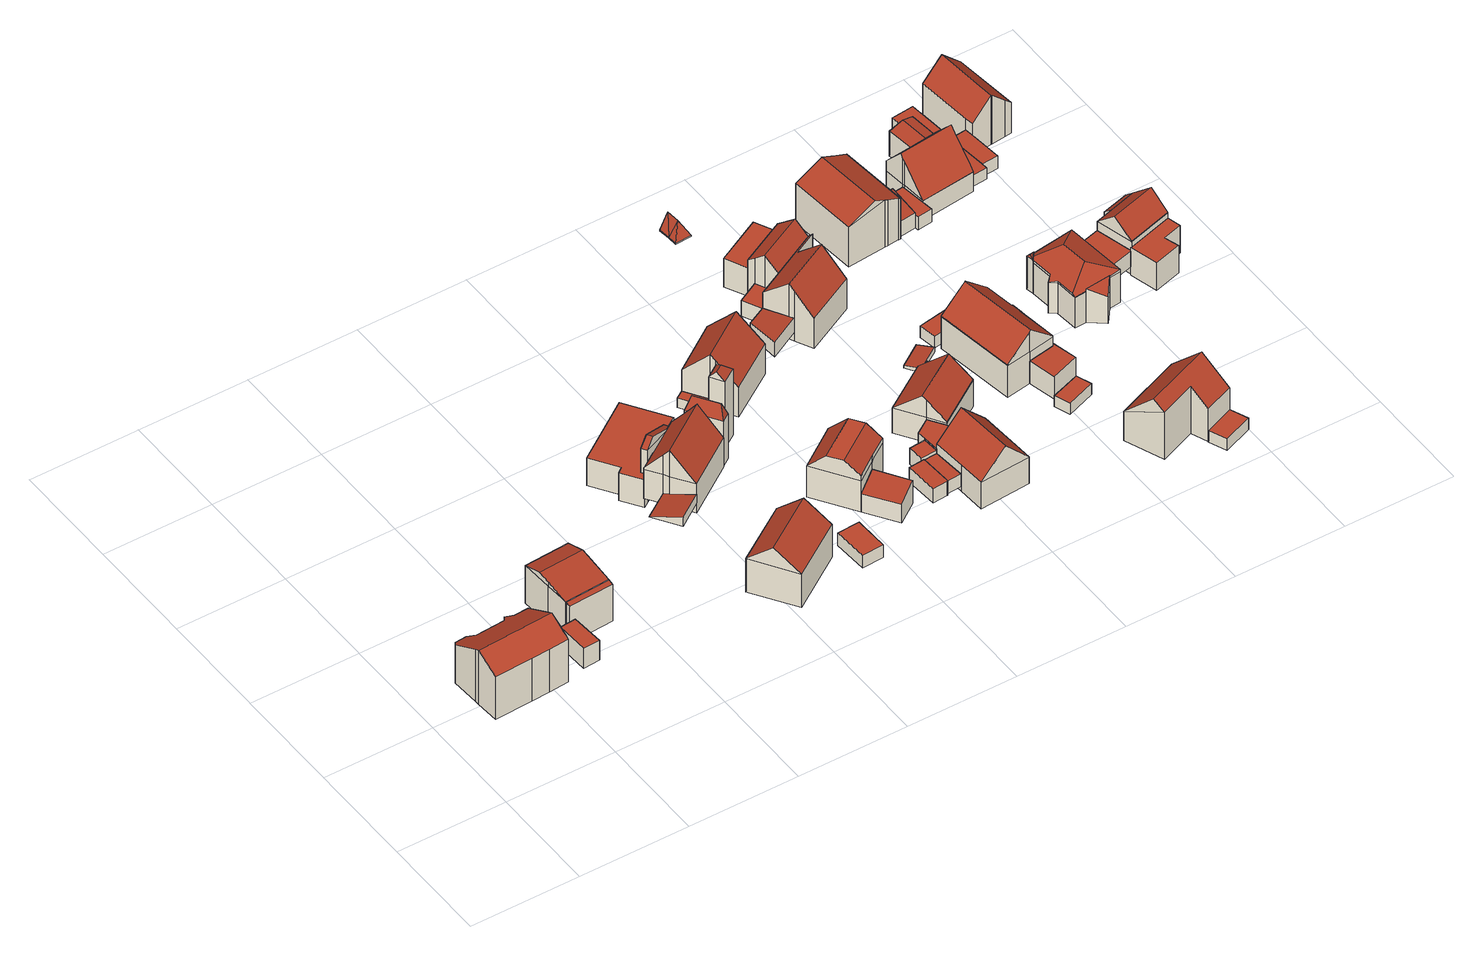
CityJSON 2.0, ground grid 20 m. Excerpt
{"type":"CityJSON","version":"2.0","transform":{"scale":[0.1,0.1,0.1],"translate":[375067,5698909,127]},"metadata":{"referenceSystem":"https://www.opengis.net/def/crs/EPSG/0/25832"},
"CityObjects":{
"building1":{"type":"Building","attributes":{"Gemeindeschluessel":"05911000","Geometrietyp2DReferenz":"3000","function":"31001_1010","roofType":"3100","measuredHeight":11.22,"storeysAboveGround":2},"address":[{"country":"Germany","locality":"Bochum","thoroughfareNumber":"267","thoroughfareName":"Blankensteiner Str."}],"geometry":[{"type":"Solid","lod":"2","boundaries":[[[[0,1,2,3]],[[4,5,1,0]],[[6,7,5,4]],[[8,9,7,6]],[[10,11,9,8]],[[12,13,11,10]],[[14,15,13,12]],[[16,17,15,14]],[[18,19,17,16]],[[20,21,19,18]],[[22,23,21,20]],[[24,25,23,22]],[[26,27,25,24]],[[28,29,27,26]],[[30,31,29,28]],[[32,33,31,30]],[[34,35,33,32]],[[36,37,35,34]],[[3,2,37,36]],[[30,28,26,24,22,20,18,16,14,12,10,32]],[[8,6,4,0,3,36,34,32,10]],[[1,5,7,9,11,13,15,17,19,21,23,25,27,29,31,33,35,37,2]]]],"semantics":{"surfaces":[{"type":"WallSurface"},{"type":"RoofSurface"},{"type":"GroundSurface"}],"values":[[0,0,0,0,0,0,0,0,0,0,0,0,0,0,0,0,0,0,0,1,1,2]]}}]},
"building2":{"type":"Building","attributes":{"Gemeindeschluessel":"05911000","Geometrietyp2DReferenz":"3000","function":"31001_2463","roofType":"1000","measuredHeight":4.11,"storeysAboveGround":1},"geometry":[{"type":"Solid","lod":"2","boundaries":[[[[38,39,40,41]],[[42,43,39,38]],[[44,45,43,42]],[[41,40,45,44]],[[42,38,41,44]],[[39,43,45,40]]]],"semantics":{"surfaces":[{"type":"WallSurface"},{"type":"RoofSurface"},{"type":"GroundSurface"}],"values":[[0,0,0,0,1,2]]}}]},
"building3":{"type":"Building","attributes":{"Gemeindeschluessel":"05911000","Geometrietyp2DReferenz":"3000","function":"31001_1010"},"address":[{"country":"Germany","locality":"Bochum","thoroughfareNumber":"269","thoroughfareName":"Blankensteiner Str."}],"children":["building3-1","building3-2"]},
"building3-1":{"type":"BuildingPart","attributes":{"roofType":"3100","measuredHeight":9.11,"storeysAboveGround":2},"parents":["building3"],"geometry":[{"type":"Solid","lod":"2","boundaries":[[[[46,47,48,49]],[[50,51,47,46]],[[52,53,54,55]],[[56,57,53,52]],[[49,48,57,56]],[[58,59,49,56]],[[60,59,58,61,55,50]],[[61,58,56,52]],[[61,52,55]],[[60,50,46]],[[59,60,46,49]],[[47,51,54,53,57,48]],[[51,50,55,54]]]],"semantics":{"surfaces":[{"type":"WallSurface"},{"type":"RoofSurface"},{"type":"GroundSurface"},{"type":"ClosureSurface"}],"values":[[0,0,0,0,0,1,1,0,0,0,0,2,3]]}}]},
"building3-2":{"type":"BuildingPart","attributes":{"roofType":"2100","measuredHeight":7.86,"storeysAboveGround":2},"parents":["building3"],"geometry":[{"type":"Solid","lod":"2","boundaries":[[[[55,54,62,63]],[[64,65,51,50]],[[63,62,65,64]],[[50,55,63,64]],[[54,51,65,62]],[[51,54,55,50]]]],"semantics":{"surfaces":[{"type":"WallSurface"},{"type":"RoofSurface"},{"type":"GroundSurface"},{"type":"ClosureSurface"}],"values":[[0,0,0,1,2,3]]}}]},
"building4":{"type":"Building","attributes":{"Gemeindeschluessel":"05911000","Geometrietyp2DReferenz":"3000","function":"31001_1010","roofType":"3100","measuredHeight":10.64,"storeysAboveGround":1},"address":[{"country":"Germany","locality":"Bochum","thoroughfareNumber":"270","thoroughfareName":"Blankensteiner Str."}],"geometry":[{"type":"Solid","lod":"2","boundaries":[[[[66,67,68,69]],[[70,71,67,66]],[[72,73,71,70]],[[69,68,73,72]],[[66,74,70]],[[72,75,69]],[[69,75,74,66]],[[70,74,75,72]],[[67,71,73,68]]]],"semantics":{"surfaces":[{"type":"WallSurface"},{"type":"RoofSurface"},{"type":"GroundSurface"}],"values":[[0,0,0,0,0,0,1,1,2]]}}]},
"building5":{"type":"Building","attributes":{"Gemeindeschluessel":"05911000","Geometrietyp2DReferenz":"3000","function":"51009_1610","roofType":"2100","measuredHeight":1.81},"geometry":[{"type":"Solid","lod":"2","boundaries":[[[[76,77,78,79]],[[80,81,77,76]],[[82,83,81,80]],[[79,78,83,82]],[[80,76,79,82]],[[77,81,83,78]]]],"semantics":{"surfaces":[{"type":"WallSurface"},{"type":"RoofSurface"},{"type":"GroundSurface"}],"values":[[0,0,0,0,1,2]]}}]},
"building6":{"type":"Building","attributes":{"Gemeindeschluessel":"05911000","Geometrietyp2DReferenz":"3000","function":"31001_1010"},"address":[{"country":"Germany","locality":"Bochum","thoroughfareNumber":"273a","thoroughfareName":"Blankensteiner Str."}],"children":["building6-1","building6-2"]},
"building6-1":{"type":"BuildingPart","attributes":{"roofType":"1000","measuredHeight":5.66,"storeysAboveGround":2},"parents":["building6"],"geometry":[{"type":"Solid","lod":"2","boundaries":[[[[84,85,86,87]],[[88,89,90,91]],[[92,93,89,88]],[[94,95,93,92]],[[96,97,95,94]],[[98,99,97,96]],[[87,86,99,98]],[[96,94,92,88,91,100,84,87,98]],[[85,101,90,89,93,95,97,99,86]],[[85,84,100,101]],[[101,100,91,90]]]],"semantics":{"surfaces":[{"type":"WallSurface"},{"type":"RoofSurface"},{"type":"GroundSurface"},{"type":"ClosureSurface"}],"values":[[0,0,0,0,0,0,0,1,2,3,3]]}}]},
"building6-2":{"type":"BuildingPart","attributes":{"roofType":"3100","measuredHeight":11.63,"storeysAboveGround":2},"parents":["building6"],"geometry":[{"type":"Solid","lod":"2","boundaries":[[[[102,103,85,84,104]],[[105,91,90,103,102]],[[102,106,105]],[[107,108,104]],[[104,108,106,102]],[[105,106,108,107]],[[103,90,101,85]],[[91,105,107,100]],[[101,90,91,100]],[[84,100,107,104]],[[85,101,100,84]]]],"semantics":{"surfaces":[{"type":"WallSurface"},{"type":"RoofSurface"},{"type":"GroundSurface"},{"type":"ClosureSurface"}],"values":[[0,0,0,0,1,1,2,0,3,0,3]]}}]},
"building7":{"type":"Building","attributes":{"Gemeindeschluessel":"05911000","Geometrietyp2DReferenz":"3000","function":"31001_1010","roofType":"3100","measuredHeight":11.42,"storeysAboveGround":1},"address":[{"country":"Germany","locality":"Bochum","thoroughfareNumber":"273","thoroughfareName":"Blankensteiner Str."}],"geometry":[{"type":"Solid","lod":"2","boundaries":[[[[109,110,111,112]],[[113,114,110,109]],[[115,116,114,113]],[[117,118,116,115]],[[119,120,118,117]],[[121,122,120,119]],[[123,124,122,121]],[[125,126,124,123]],[[127,128,126,125]],[[112,111,128,127]],[[129,130,131,132,133,134,135,136]],[[137,133,132,138,121,119]],[[138,123,121]],[[138,132,131,125,123]],[[134,133,137,117,115]],[[137,119,117]],[[135,134,115,113]],[[136,135,113,109]],[[131,130,127,125]],[[130,129,112,127]],[[129,136,109,112]],[[110,114,116,118,120,122,124,126,128,111]]]],"semantics":{"surfaces":[{"type":"WallSurface"},{"type":"RoofSurface"},{"type":"GroundSurface"}],"values":[[0,0,0,0,0,0,0,0,0,0,1,1,0,0,0,0,0,0,0,0,0,2]]}}]},
"building8":{"type":"Building","attributes":{"Gemeindeschluessel":"05911000","Geometrietyp2DReferenz":"3000","function":"31001_2463","roofType":"1000","measuredHeight":2.56,"storeysAboveGround":1},"geometry":[{"type":"Solid","lod":"2","boundaries":[[[[139,140,141,142]],[[143,144,140,139]],[[145,146,144,143]],[[147,148,146,145]],[[142,141,148,147]],[[145,143,139,142,147]],[[140,144,146,148,141]]]],"semantics":{"surfaces":[{"type":"WallSurface"},{"type":"RoofSurface"},{"type":"GroundSurface"}],"values":[[0,0,0,0,0,1,2]]}}]},
"building9":{"type":"Building","attributes":{"Gemeindeschluessel":"05911000","Geometrietyp2DReferenz":"3000","function":"51009_1610","roofType":"5000","measuredHeight":11.91},"geometry":[{"type":"Solid","lod":"2","boundaries":[[[[149,150,151,152]],[[153,154,150,149]],[[155,156,154,153]],[[152,151,156,155]],[[155,153,157]],[[157,153,149,158]],[[149,152,158]],[[158,152,155,157]],[[150,154,156,151]]]],"semantics":{"surfaces":[{"type":"WallSurface"},{"type":"RoofSurface"},{"type":"GroundSurface"}],"values":[[0,0,0,0,1,1,1,1,2]]}}]},
"building10":{"type":"Building","attributes":{"Gemeindeschluessel":"05911000","Geometrietyp2DReferenz":"3000","function":"31001_2723","roofType":"5000","measuredHeight":15.21,"storeysAboveGround":1},"geometry":[{"type":"Solid","lod":"2","boundaries":[[[[159,160,161,162]],[[163,164,160,159]],[[165,166,164,163]],[[162,161,166,165]],[[167,165,163,168]],[[163,159,168]],[[168,159,162,167]],[[162,165,167]],[[160,164,166,161]]]],"semantics":{"surfaces":[{"type":"WallSurface"},{"type":"RoofSurface"},{"type":"GroundSurface"}],"values":[[0,0,0,0,1,1,1,0,2]]}}]},
"building11":{"type":"Building","attributes":{"Gemeindeschluessel":"05911000","Geometrietyp2DReferenz":"3000","function":"31001_1010"},"address":[{"country":"Germany","locality":"Bochum","thoroughfareNumber":"272","thoroughfareName":"Blankensteiner Str."}],"children":["building11-1","building11-2"]},
"building11-1":{"type":"BuildingPart","attributes":{"roofType":"2100","measuredHeight":4.76,"storeysAboveGround":2},"parents":["building11"],"geometry":[{"type":"Solid","lod":"2","boundaries":[[[[169,170,171,172]],[[173,174,170,169]],[[175,176,174,173]],[[169,172,175,173]],[[171,170,174,176]],[[176,175,172,171]]]],"semantics":{"surfaces":[{"type":"WallSurface"},{"type":"RoofSurface"},{"type":"GroundSurface"},{"type":"ClosureSurface"}],"values":[[0,0,0,1,2,3]]}}]},
"building11-2":{"type":"BuildingPart","attributes":{"roofType":"9999","measuredHeight":9.72,"storeysAboveGround":2},"parents":["building11"],"geometry":[{"type":"Solid","lod":"2","boundaries":[[[[177,178,179,180]],[[181,172,171,178,177]],[[182,183,176,175,184]],[[180,179,183,182]],[[182,185,186,180]],[[187,188,189,190,191]],[[186,185,190,189]],[[188,187,181,177]],[[186,189,188,177,180]],[[187,191,184,181]],[[191,190,185,182,184]],[[178,171,176,183,179]],[[172,181,184,175]],[[176,171,172,175]]]],"semantics":{"surfaces":[{"type":"WallSurface"},{"type":"RoofSurface"},{"type":"GroundSurface"},{"type":"ClosureSurface"}],"values":[[0,0,0,0,1,1,1,0,0,0,0,2,0,3]]}}]},
"building12":{"type":"Building","attributes":{"Gemeindeschluessel":"05911000","Geometrietyp2DReferenz":"3000","function":"31001_1010","roofType":"1000","measuredHeight":1.93,"storeysAboveGround":1},"geometry":[{"type":"Solid","lod":"2","boundaries":[[[[192,193,194,195]],[[196,197,193,192]],[[198,199,197,196]],[[200,201,199,198]],[[195,194,201,200]],[[198,196,192,195,200]],[[193,197,199,201,194]]]],"semantics":{"surfaces":[{"type":"WallSurface"},{"type":"RoofSurface"},{"type":"GroundSurface"}],"values":[[0,0,0,0,0,1,2]]}}]},
"building13":{"type":"Building","attributes":{"Gemeindeschluessel":"05911000","Geometrietyp2DReferenz":"3000","function":"31001_1010","roofType":"3100","measuredHeight":11.25,"storeysAboveGround":1},"address":[{"country":"Germany","locality":"Bochum","thoroughfareNumber":"275","thoroughfareName":"Blankensteiner Str."}],"geometry":[{"type":"Solid","lod":"2","boundaries":[[[[202,203,204,205]],[[206,207,203,202]],[[208,209,207,206]],[[210,211,209,208]],[[212,213,211,210]],[[214,215,213,212]],[[216,217,215,214]],[[205,204,217,216]],[[210,208,206,212]],[[202,205,216,214,212,206]],[[203,207,209,211,213,215,217,204]]]],"semantics":{"surfaces":[{"type":"WallSurface"},{"type":"RoofSurface"},{"type":"GroundSurface"}],"values":[[0,0,0,0,0,0,0,0,1,1,2]]}}]},
"building14":{"type":"Building","attributes":{"Gemeindeschluessel":"05911000","Geometrietyp2DReferenz":"3000","function":"31001_2463","roofType":"1000","measuredHeight":3.04,"storeysAboveGround":1},"geometry":[{"type":"Solid","lod":"2","boundaries":[[[[218,219,220,221]],[[222,223,219,218]],[[224,225,223,222]],[[226,227,225,224]],[[228,229,227,226]],[[230,231,229,228]],[[221,220,231,230]],[[228,226,224,222,218,221,230]],[[219,223,225,227,229,231,220]]]],"semantics":{"surfaces":[{"type":"WallSurface"},{"type":"RoofSurface"},{"type":"GroundSurface"}],"values":[[0,0,0,0,0,0,0,1,2]]}}]},
"building15":{"type":"Building","attributes":{"Gemeindeschluessel":"05911000","Geometrietyp2DReferenz":"3000","function":"31001_2463","roofType":"1000","measuredHeight":2.62,"storeysAboveGround":1},"geometry":[{"type":"Solid","lod":"2","boundaries":[[[[232,233,234,235]],[[236,237,233,232]],[[238,239,237,236]],[[240,241,239,238]],[[235,234,241,240]],[[238,236,232,235,240]],[[233,237,239,241,234]]]],"semantics":{"surfaces":[{"type":"WallSurface"},{"type":"RoofSurface"},{"type":"GroundSurface"}],"values":[[0,0,0,0,0,1,2]]}}]},
"building16":{"type":"Building","attributes":{"Gemeindeschluessel":"05911000","Geometrietyp2DReferenz":"3000","function":"51009_1610","roofType":"1000","measuredHeight":3.31},"geometry":[{"type":"Solid","lod":"2","boundaries":[[[[242,243,244,245]],[[246,247,243,242]],[[248,249,247,246]],[[245,244,249,248]],[[248,246,242,245]],[[243,247,249,244]]]],"semantics":{"surfaces":[{"type":"WallSurface"},{"type":"RoofSurface"},{"type":"GroundSurface"}],"values":[[0,0,0,0,1,2]]}}]},
"building17":{"type":"Building","attributes":{"Gemeindeschluessel":"05911000","Geometrietyp2DReferenz":"3000","function":"31001_1010"},"address":[{"country":"Germany","locality":"Bochum","thoroughfareNumber":"274a","thoroughfareName":"Blankensteiner Str."}],"children":["building17-1","building17-2"]},
"building17-1":{"type":"BuildingPart","attributes":{"roofType":"1000","measuredHeight":4.45,"storeysAboveGround":1},"parents":["building17"],"geometry":[{"type":"Solid","lod":"2","boundaries":[[[[250,251,252,253]],[[254,255,251,250]],[[256,257,255,254]],[[258,259,257,256]],[[260,261,259,258]],[[258,256,254,250,253,260]],[[251,255,257,259,261,252]],[[261,260,253,252]]]],"semantics":{"surfaces":[{"type":"WallSurface"},{"type":"RoofSurface"},{"type":"GroundSurface"},{"type":"ClosureSurface"}],"values":[[0,0,0,0,0,1,2,3]]}}]},
"building17-2":{"type":"BuildingPart","attributes":{"roofType":"3100","measuredHeight":10.34,"storeysAboveGround":1},"parents":["building17"],"geometry":[{"type":"Solid","lod":"2","boundaries":[[[[262,253,252,263,264]],[[265,266,261,260,267]],[[268,269,266,265]],[[270,271,269,268]],[[264,263,271,270]],[[270,272,273,274,262,264]],[[273,272,275,276]],[[276,275,268,265]],[[275,272,270,268]],[[274,273,276,265,267]],[[274,267,262]],[[252,261,266,269,271,263]],[[253,262,267,260]],[[261,252,253,260]]]],"semantics":{"surfaces":[{"type":"WallSurface"},{"type":"RoofSurface"},{"type":"GroundSurface"},{"type":"ClosureSurface"}],"values":[[0,0,0,0,0,1,1,0,0,0,0,2,0,3]]}}]},
"building18":{"type":"Building","attributes":{"Gemeindeschluessel":"05911000","Geometrietyp2DReferenz":"3000","function":"31001_1010","roofType":"3100","measuredHeight":9.32,"storeysAboveGround":1},"address":[{"country":"Germany","locality":"Bochum","thoroughfareNumber":"274","thoroughfareName":"Blankensteiner Str."}],"geometry":[{"type":"Solid","lod":"2","boundaries":[[[[277,278,279,280]],[[281,282,278,277]],[[283,284,282,281]],[[285,286,284,283]],[[280,279,286,285]],[[287,288,280,285]],[[288,287,289,290,291]],[[290,289,283,281]],[[291,290,281,277]],[[289,287,285,283]],[[288,291,277,280]],[[278,282,284,286,279]]]],"semantics":{"surfaces":[{"type":"WallSurface"},{"type":"RoofSurface"},{"type":"GroundSurface"}],"values":[[0,0,0,0,0,1,1,0,0,0,0,2]]}}]},
"building19":{"type":"Building","attributes":{"Gemeindeschluessel":"05911000","Geometrietyp2DReferenz":"3000","function":"31001_2463","roofType":"2100","measuredHeight":3.07,"storeysAboveGround":1},"geometry":[{"type":"Solid","lod":"2","boundaries":[[[[292,293,294,295]],[[296,297,293,292]],[[298,299,297,296]],[[300,301,299,298]],[[295,294,301,300]],[[298,296,292,295,300]],[[293,297,299,301,294]]]],"semantics":{"surfaces":[{"type":"WallSurface"},{"type":"RoofSurface"},{"type":"GroundSurface"}],"values":[[0,0,0,0,0,1,2]]}}]},
"building20":{"type":"Building","attributes":{"Gemeindeschluessel":"05911000","Geometrietyp2DReferenz":"3000","function":"31001_2463","roofType":"1000","measuredHeight":2.24,"storeysAboveGround":1},"geometry":[{"type":"Solid","lod":"2","boundaries":[[[[302,303,304,305]],[[306,307,303,302]],[[308,309,307,306]],[[305,304,309,308]],[[306,302,305,308]],[[303,307,309,304]]]],"semantics":{"surfaces":[{"type":"WallSurface"},{"type":"RoofSurface"},{"type":"GroundSurface"}],"values":[[0,0,0,0,1,2]]}}]},
"building21":{"type":"Building","attributes":{"Gemeindeschluessel":"05911000","Geometrietyp2DReferenz":"3000","function":"31001_1010"},"address":[{"country":"Germany","locality":"Bochum","thoroughfareNumber":"277","thoroughfareName":"Blankensteiner Str."}],"children":["building21-1","building21-2","building21-3","building21-4"]},
"building21-1":{"type":"BuildingPart","attributes":{"roofType":"3100","measuredHeight":11.36,"storeysAboveGround":1},"parents":["building21"],"geometry":[{"type":"Solid","lod":"2","boundaries":[[[[310,311,312,313]],[[314,315,311,310]],[[316,317,315,314]],[[318,319,320,317,316]],[[321,322,323,324,325]],[[326,327,322,321]],[[328,329,327,326]],[[330,331,329,328]],[[332,333,331,330]],[[334,335,333,332]],[[313,312,335,334]],[[328,326,321,325,318,316,314,310,330]],[[313,334,332,330,310]],[[311,315,317,320,336,323,322,327,329,331,333,335,312]],[[337,338,319,318,325,324]],[[320,319,338,336]],[[323,336,338,337,324]]]],"semantics":{"surfaces":[{"type":"WallSurface"},{"type":"RoofSurface"},{"type":"GroundSurface"},{"type":"ClosureSurface"}],"values":[[0,0,0,0,0,0,0,0,0,0,0,1,1,2,0,3,3]]}}]},
"building21-2":{"type":"BuildingPart","attributes":{"roofType":"1000","measuredHeight":5.87,"storeysAboveGround":1},"parents":["building21"],"geometry":[{"type":"Solid","lod":"2","boundaries":[[[[339,340,341,342]],[[343,344,340,339]],[[342,341,345,346]],[[343,339,342,346]],[[340,344,345,341]],[[344,343,346,345]]]],"semantics":{"surfaces":[{"type":"WallSurface"},{"type":"RoofSurface"},{"type":"GroundSurface"},{"type":"ClosureSurface"}],"values":[[0,0,0,1,2,3]]}}]},
"building21-3":{"type":"BuildingPart","attributes":{"roofType":"1000","measuredHeight":3.15,"storeysAboveGround":1},"parents":["building21"],"geometry":[{"type":"Solid","lod":"2","boundaries":[[[[347,348,320,319]],[[349,350,348,347]],[[351,349,347,319,338]],[[348,350,352,336,320]],[[350,349,351,352]],[[352,351,338,336]],[[336,338,319,320]]]],"semantics":{"surfaces":[{"type":"WallSurface"},{"type":"RoofSurface"},{"type":"GroundSurface"},{"type":"ClosureSurface"}],"values":[[0,0,1,2,3,3,3]]}}]},
"building21-4":{"type":"BuildingPart","attributes":{"roofType":"3100","measuredHeight":9.74,"storeysAboveGround":1},"parents":["building21"],"geometry":[{"type":"Solid","lod":"2","boundaries":[[[[350,349,353]],[[354,346,345,350,353]],[[344,343,355]],[[356,357,344,355]],[[358,359,357,356]],[[324,323,359,358]],[[356,355,354,353,360,358]],[[337,324,358,360]],[[350,345,344,357,359,323,336,352]],[[349,351,360,353]],[[350,352,351,349]],[[346,354,355,343]],[[344,345,346,343]],[[324,337,338,336,323]],[[338,337,360,351]],[[338,351,352,336]]]],"semantics":{"surfaces":[{"type":"WallSurface"},{"type":"RoofSurface"},{"type":"GroundSurface"},{"type":"ClosureSurface"}],"values":[[0,0,0,0,0,0,1,1,2,0,3,0,3,3,0,3]]}}]},
"building22":{"type":"Building","attributes":{"Gemeindeschluessel":"05911000","Geometrietyp2DReferenz":"3000","function":"51009_1611","roofType":"2100","measuredHeight":1.08},"geometry":[{"type":"Solid","lod":"2","boundaries":[[[[361,362,363,364]],[[365,366,362,361]],[[367,368,366,365]],[[364,363,368,367]],[[365,361,364,367]],[[362,366,368,363]]]],"semantics":{"surfaces":[{"type":"WallSurface"},{"type":"RoofSurface"},{"type":"GroundSurface"}],"values":[[0,0,0,0,1,2]]}}]},
"building23":{"type":"Building","attributes":{"Gemeindeschluessel":"05911000","Geometrietyp2DReferenz":"3000","function":"31001_1313","roofType":"5000","measuredHeight":3.11,"storeysAboveGround":1},"geometry":[{"type":"Solid","lod":"2","boundaries":[[[[369,370,371,372]],[[373,374,370,369]],[[375,376,374,373]],[[377,378,376,375]],[[379,380,378,377]],[[372,371,380,379]],[[379,377,381]],[[377,382,381]],[[377,375,382]],[[375,373,382]],[[372,381,369]],[[381,382,369]],[[382,373,369]],[[381,372,379]],[[370,374,376,378,380,371]]]],"semantics":{"surfaces":[{"type":"WallSurface"},{"type":"RoofSurface"},{"type":"GroundSurface"}],"values":[[0,0,0,0,0,0,1,1,1,1,1,1,1,0,2]]}}]},
"building24":{"type":"Building","attributes":{"Gemeindeschluessel":"05911000","Geometrietyp2DReferenz":"3000","function":"31001_2463","roofType":"1000","measuredHeight":2.46,"storeysAboveGround":1},"geometry":[{"type":"Solid","lod":"2","boundaries":[[[[383,384,385,386]],[[387,388,384,383]],[[389,390,388,387]],[[391,392,390,389]],[[386,385,392,391]],[[389,387,383,386,391]],[[384,388,390,392,385]]]],"semantics":{"surfaces":[{"type":"WallSurface"},{"type":"RoofSurface"},{"type":"GroundSurface"}],"values":[[0,0,0,0,0,1,2]]}}]},
"building25":{"type":"Building","attributes":{"Gemeindeschluessel":"05911000","Geometrietyp2DReferenz":"3000","function":"31001_2463","roofType":"1000","measuredHeight":2.26,"storeysAboveGround":1},"geometry":[{"type":"Solid","lod":"2","boundaries":[[[[393,394,395,396]],[[397,398,394,393]],[[399,400,398,397]],[[401,402,400,399]],[[396,395,402,401]],[[399,397,393,396,401]],[[394,398,400,402,395]]]],"semantics":{"surfaces":[{"type":"WallSurface"},{"type":"RoofSurface"},{"type":"GroundSurface"}],"values":[[0,0,0,0,0,1,2]]}}]},
"building26":{"type":"Building","attributes":{"Gemeindeschluessel":"05911000","Geometrietyp2DReferenz":"3000","function":"31001_1010"},"address":[{"country":"Germany","locality":"Bochum","thoroughfareNumber":"276","thoroughfareName":"Blankensteiner Str."}],"children":["building26-1","building26-2"]},
"building26-1":{"type":"BuildingPart","attributes":{"roofType":"1000","measuredHeight":4.7,"storeysAboveGround":2},"parents":["building26"],"geometry":[{"type":"Solid","lod":"2","boundaries":[[[[403,404,405,406]],[[407,408,409,410]],[[411,412,408,407]],[[406,405,412,411]],[[407,410,413,403,406,411]],[[404,414,409,408,412,405]],[[404,403,413,414]],[[414,413,410,409]]]],"semantics":{"surfaces":[{"type":"WallSurface"},{"type":"RoofSurface"},{"type":"GroundSurface"},{"type":"ClosureSurface"}],"values":[[0,0,0,0,1,2,3,3]]}}]},
"building26-2":{"type":"BuildingPart","attributes":{"roofType":"5000","measuredHeight":10.8,"storeysAboveGround":2},"parents":["building26"],"geometry":[{"type":"Solid","lod":"2","boundaries":[[[[415,416,417,418]],[[419,420,416,415]],[[421,422,420,419]],[[423,424,422,421]],[[425,426,424,423]],[[427,428,426,425]],[[429,410,409,428,427]],[[430,431,404,403,432]],[[418,417,431,430]],[[433,434,435,436,437]],[[438,425,423,439,440,441,436,435,442,443]],[[443,442,444,429]],[[442,435,434,432,444]],[[437,436,441,415,418]],[[441,440,419,415]],[[440,439,421,419]],[[439,423,421]],[[438,443,429,427]],[[438,427,425]],[[434,433,430,432]],[[433,437,418,430]],[[416,420,422,424,426,428,409,414,404,431,417]],[[410,429,444,413]],[[414,409,410,413]],[[413,444,432,403]],[[404,414,413,403]]]],"semantics":{"surfaces":[{"type":"WallSurface"},{"type":"RoofSurface"},{"type":"GroundSurface"},{"type":"ClosureSurface"}],"values":[[0,0,0,0,0,0,0,0,0,1,1,0,0,0,0,0,0,0,0,0,0,2,0,3,0,3]]}}]},
"building27":{"type":"Building","attributes":{"Gemeindeschluessel":"05911000","Geometrietyp2DReferenz":"3000","function":"31001_1010","roofType":"5000","measuredHeight":11.41,"storeysAboveGround":1},"address":[{"country":"Germany","locality":"Bochum","thoroughfareNumber":"276a","thoroughfareName":"Blankensteiner Str."}],"geometry":[{"type":"Solid","lod":"2","boundaries":[[[[445,446,447,448]],[[449,450,446,445]],[[451,452,450,449]],[[453,454,452,451]],[[455,456,454,453]],[[448,447,456,455]],[[449,457,458,455,453,451]],[[457,445,448,458]],[[445,457,449]],[[455,458,448]],[[446,450,452,454,456,447]]]],"semantics":{"surfaces":[{"type":"WallSurface"},{"type":"RoofSurface"},{"type":"GroundSurface"}],"values":[[0,0,0,0,0,0,1,1,0,0,2]]}}]},
"building28":{"type":"Building","attributes":{"Gemeindeschluessel":"05911000","Geometrietyp2DReferenz":"3000","function":"31001_1010","roofType":"5000","measuredHeight":10.63,"storeysAboveGround":2},"address":[{"country":"Germany","locality":"Bochum","thoroughfareNumber":"279","thoroughfareName":"Blankensteiner Str."}],"geometry":[{"type":"Solid","lod":"2","boundaries":[[[[459,460,461,462]],[[463,464,460,459]],[[465,466,464,463]],[[467,468,466,465]],[[469,470,468,467]],[[471,472,470,469]],[[473,474,472,471]],[[475,476,474,473]],[[477,478,476,475]],[[479,480,478,477]],[[481,482,480,479]],[[462,461,482,481]],[[483,459,462,481,484]],[[471,469,467,465,463,483,484,479,477,475,473]],[[479,484,481]],[[459,483,463]],[[460,464,466,468,470,472,474,476,478,480,482,461]]]],"semantics":{"surfaces":[{"type":"WallSurface"},{"type":"RoofSurface"},{"type":"GroundSurface"}],"values":[[0,0,0,0,0,0,0,0,0,0,0,0,1,1,0,0,2]]}}]},
"building29":{"type":"Building","attributes":{"Gemeindeschluessel":"05911000","Geometrietyp2DReferenz":"3000","function":"31001_2463","roofType":"1000","measuredHeight":2.43,"storeysAboveGround":1},"geometry":[{"type":"Solid","lod":"2","boundaries":[[[[485,486,487,488]],[[489,490,486,485]],[[491,492,490,489]],[[488,487,492,491]],[[489,485,488,491]],[[486,490,492,487]]]],"semantics":{"surfaces":[{"type":"WallSurface"},{"type":"RoofSurface"},{"type":"GroundSurface"}],"values":[[0,0,0,0,1,2]]}}]},
"building30":{"type":"Building","attributes":{"Gemeindeschluessel":"05911000","Geometrietyp2DReferenz":"3000","function":"31001_2463","roofType":"3100","measuredHeight":4.18,"storeysAboveGround":1},"geometry":[{"type":"Solid","lod":"2","boundaries":[[[[493,494,495,496]],[[497,498,494,493]],[[499,500,498,497]],[[496,495,500,499]],[[493,501,497]],[[499,502,496]],[[496,502,501,493]],[[497,501,502,499]],[[494,498,500,495]]]],"semantics":{"surfaces":[{"type":"WallSurface"},{"type":"RoofSurface"},{"type":"GroundSurface"}],"values":[[0,0,0,0,0,0,1,1,2]]}}]},
"building31":{"type":"Building","attributes":{"Gemeindeschluessel":"05911000","Geometrietyp2DReferenz":"3000","function":"51009_1610","roofType":"2100","measuredHeight":2.78},"geometry":[{"type":"Solid","lod":"2","boundaries":[[[[503,498,504,505]],[[506,494,498,503]],[[507,508,494,506]],[[509,510,508,507]],[[511,512,510,509]],[[505,504,512,511]],[[509,507,506,503,505,511]],[[498,494,508,510,512,504]]]],"semantics":{"surfaces":[{"type":"WallSurface"},{"type":"RoofSurface"},{"type":"GroundSurface"}],"values":[[0,0,0,0,0,0,1,2]]}}]},
"building32":{"type":"Building","attributes":{"Gemeindeschluessel":"05911000","Geometrietyp2DReferenz":"3000","function":"31001_1010"},"address":[{"country":"Germany","locality":"Bochum","thoroughfareNumber":"276b","thoroughfareName":"Blankensteiner Str."}],"children":["building32-1","building32-2","building32-3"]},
"building32-1":{"type":"BuildingPart","attributes":{"roofType":"5000","measuredHeight":7.01,"storeysAboveGround":2},"parents":["building32"],"geometry":[{"type":"Solid","lod":"2","boundaries":[[[[513,514,515,516,517,518]],[[518,517,519,520,521]],[[521,522,523,513,524]],[[513,518,524]],[[518,521,524]],[[516,519,517]],[[514,513,523]],[[519,516,515,520]],[[520,515,514,523,522,521]]]],"semantics":{"surfaces":[{"type":"WallSurface"},{"type":"RoofSurface"},{"type":"GroundSurface"},{"type":"ClosureSurface"}],"values":[[0,0,1,1,1,2,0,3,3]]}}]},
"building32-2":{"type":"BuildingPart","attributes":{"roofType":"2100","measuredHeight":6.85,"storeysAboveGround":2},"parents":["building32"],"geometry":[{"type":"Solid","lod":"2","boundaries":[[[[525,526,527,528,529,530]],[[530,529,531,532,533,534]],[[525,530,534]],[[528,531,529]],[[526,525,534,533]],[[531,528,527,532]],[[527,526,533,532]]]],"semantics":{"surfaces":[{"type":"WallSurface"},{"type":"RoofSurface"},{"type":"GroundSurface"},{"type":"ClosureSurface"}],"values":[[0,0,1,2,0,3,3]]}}]},
"building32-3":{"type":"BuildingPart","attributes":{"roofType":"5000","measuredHeight":8.88,"storeysAboveGround":2},"parents":["building32"],"geometry":[{"type":"Solid","lod":"2","boundaries":[[[[535,536,537,538]],[[539,540,536,535]],[[520,519,540,539]],[[541,542,516,515]],[[543,544,542,541]],[[532,531,544,543]],[[545,546,528,527]],[[538,537,546,545]],[[547,526,533,548,549,550]],[[551,514,523,552,553]],[[551,553,549,548]],[[554,535,555,550,549,553,552,522,521]],[[547,550,555,538,545]],[[555,535,538]],[[554,521,520,539]],[[554,539,535]],[[551,548,543,541]],[[548,533,532,543]],[[514,551,541,515]],[[526,547,545,527]],[[536,540,519,516,542,544,531,528,546,537]],[[519,520,515,516]],[[531,532,527,528]],[[552,523,522]],[[521,522,523,514,515,520]],[[533,526,527,532]]]],"semantics":{"surfaces":[{"type":"WallSurface"},{"type":"RoofSurface"},{"type":"GroundSurface"},{"type":"ClosureSurface"}],"values":[[0,0,0,0,0,0,0,0,1,1,1,1,0,0,0,0,0,0,0,0,2,3,3,0,3,3]]}}]},
"building33":{"type":"Building","attributes":{"Gemeindeschluessel":"05911000","Geometrietyp2DReferenz":"3000","function":"31001_1010","roofType":"5000","measuredHeight":10.04,"storeysAboveGround":1},"address":[{"country":"Germany","locality":"Bochum","thoroughfareNumber":"281","thoroughfareName":"Blankensteiner Str."}],"geometry":[{"type":"Solid","lod":"2","boundaries":[[[[556,557,558,559]],[[560,561,557,556]],[[562,563,561,560]],[[564,565,563,562]],[[566,567,565,564]],[[568,569,567,566]],[[570,571,569,568]],[[572,573,571,570]],[[574,575,573,572]],[[559,558,575,574]],[[576,577,578,579,580,581]],[[582,583,578,577,584,585,568,586]],[[585,570,568]],[[585,584,572,570]],[[584,577,576,574,572]],[[579,578,583,562,560]],[[583,582,564,562]],[[582,586,566,564]],[[586,568,566]],[[580,579,560,556]],[[581,580,556,559]],[[576,581,559,574]],[[557,561,563,565,567,569,571,573,575,558]]]],"semantics":{"surfaces":[{"type":"WallSurface"},{"type":"RoofSurface"},{"type":"GroundSurface"}],"values":[[0,0,0,0,0,0,0,0,0,0,1,1,0,0,0,0,0,0,0,0,0,0,2]]}}]},
"building34":{"type":"Building","attributes":{"Gemeindeschluessel":"05911000","Geometrietyp2DReferenz":"3000","function":"31001_1010","roofType":"5000","measuredHeight":5.94,"storeysAboveGround":1},"geometry":[{"type":"Solid","lod":"2","boundaries":[[[[587,588,589,590]],[[591,592,588,587]],[[593,594,592,591]],[[590,589,594,593]],[[595,596,590,593]],[[587,596,595,591]],[[590,596,587]],[[591,595,593]],[[588,592,594,589]]]],"semantics":{"surfaces":[{"type":"WallSurface"},{"type":"RoofSurface"},{"type":"GroundSurface"}],"values":[[0,0,0,0,1,1,0,0,2]]}}]},
"building35":{"type":"Building","attributes":{"Gemeindeschluessel":"05911000","Geometrietyp2DReferenz":"3000","function":"31001_2463","roofType":"1000","measuredHeight":3.13,"storeysAboveGround":1},"geometry":[{"type":"Solid","lod":"2","boundaries":[[[[597,598,599,600]],[[601,602,598,597]],[[603,604,602,601]],[[605,606,604,603]],[[600,599,606,605]],[[603,601,597,600,605]],[[598,602,604,606,599]]]],"semantics":{"surfaces":[{"type":"WallSurface"},{"type":"RoofSurface"},{"type":"GroundSurface"}],"values":[[0,0,0,0,0,1,2]]}}]},
"building36":{"type":"Building","attributes":{"Gemeindeschluessel":"05911000","Geometrietyp2DReferenz":"3000","function":"31001_2463","roofType":"1000","measuredHeight":2.29,"storeysAboveGround":1},"geometry":[{"type":"Solid","lod":"2","boundaries":[[[[607,608,609,610]],[[611,612,608,607]],[[613,614,612,611]],[[615,616,614,613]],[[617,618,616,615]],[[610,609,618,617]],[[615,613,611,607,610,617]],[[608,612,614,616,618,609]]]],"semantics":{"surfaces":[{"type":"WallSurface"},{"type":"RoofSurface"},{"type":"GroundSurface"}],"values":[[0,0,0,0,0,0,1,2]]}}]},
"building37":{"type":"Building","attributes":{"Gemeindeschluessel":"05911000","Geometrietyp2DReferenz":"3000","function":"31001_1010","roofType":"1000","measuredHeight":3.93,"storeysAboveGround":1},"geometry":[{"type":"Solid","lod":"2","boundaries":[[[[619,620,621,622]],[[623,624,620,619]],[[625,626,624,623]],[[627,628,626,625]],[[629,630,628,627]],[[631,632,630,629]],[[633,634,632,631]],[[622,621,634,633]],[[631,629,627,625,623,619,622,633]],[[620,624,626,628,630,632,634,621]]]],"semantics":{"surfaces":[{"type":"WallSurface"},{"type":"RoofSurface"},{"type":"GroundSurface"}],"values":[[0,0,0,0,0,0,0,0,1,2]]}}]},
"building38":{"type":"Building","attributes":{"Gemeindeschluessel":"05911000","Geometrietyp2DReferenz":"3000","function":"31001_2463","roofType":"1000","measuredHeight":2.54,"storeysAboveGround":1},"geometry":[{"type":"Solid","lod":"2","boundaries":[[[[635,636,637,638]],[[639,640,636,635]],[[641,642,640,639]],[[643,644,642,641]],[[645,646,644,643]],[[638,637,646,645]],[[643,641,639,635,638,645]],[[636,640,642,644,646,637]]]],"semantics":{"surfaces":[{"type":"WallSurface"},{"type":"RoofSurface"},{"type":"GroundSurface"}],"values":[[0,0,0,0,0,0,1,2]]}}]},
"building39":{"type":"Building","attributes":{"Gemeindeschluessel":"05911000","Geometrietyp2DReferenz":"3000","function":"31001_1010"},"address":[{"country":"Germany","locality":"Bochum","thoroughfareNumber":"278","thoroughfareName":"Blankensteiner Str."}],"children":["building39-1","building39-2","building39-3"]},
"building39-1":{"type":"BuildingPart","attributes":{"roofType":"3100","measuredHeight":10.03,"storeysAboveGround":1},"parents":["building39"],"geometry":[{"type":"Solid","lod":"2","boundaries":[[[[647,648,649,650,651]],[[652,653,654,655,656]],[[657,658,653,652]],[[652,659,660,651,657]],[[660,659,661,662]],[[661,659,652,656]],[[662,661,656,647]],[[660,662,647,651]],[[650,649,654,653,658]],[[651,650,658,657]],[[648,647,656,655]],[[654,649,648,655]]]],"semantics":{"surfaces":[{"type":"WallSurface"},{"type":"RoofSurface"},{"type":"GroundSurface"},{"type":"ClosureSurface"}],"values":[[0,0,0,1,1,0,0,0,2,3,0,3]]}}]},
"building39-2":{"type":"BuildingPart","attributes":{"roofType":"1000","measuredHeight":5.72,"storeysAboveGround":1},"parents":["building39"],"geometry":[{"type":"Solid","lod":"2","boundaries":[[[[663,664,665,666]],[[667,668,664,663]],[[655,654,668,667]],[[669,670,649,648]],[[671,672,670,669]],[[666,665,672,671]],[[669,648,655,667,663,666,671]],[[664,668,654,649,670,672,665]],[[654,655,648,649]]]],"semantics":{"surfaces":[{"type":"WallSurface"},{"type":"RoofSurface"},{"type":"GroundSurface"},{"type":"ClosureSurface"}],"values":[[0,0,0,0,0,0,1,2,3]]}}]},
"building39-3":{"type":"BuildingPart","attributes":{"roofType":"2100","measuredHeight":6.71,"storeysAboveGround":1},"parents":["building39"],"geometry":[{"type":"Solid","lod":"2","boundaries":[[[[673,674,675,676]],[[651,650,674,673]],[[676,675,658,657]],[[651,673,676,657]],[[674,650,658,675]],[[657,658,650,651]]]],"semantics":{"surfaces":[{"type":"WallSurface"},{"type":"RoofSurface"},{"type":"GroundSurface"},{"type":"ClosureSurface"}],"values":[[0,0,0,1,2,3]]}}]},
"building40":{"type":"Building","attributes":{"Gemeindeschluessel":"05911000","Geometrietyp2DReferenz":"3000","function":"31001_1010","roofType":"3100","measuredHeight":10.1,"storeysAboveGround":1},"address":[{"country":"Germany","locality":"Bochum","thoroughfareNumber":"281a","thoroughfareName":"Blankensteiner Str."}],"geometry":[{"type":"Solid","lod":"2","boundaries":[[[[677,678,679,680]],[[681,682,678,677]],[[683,684,682,681]],[[685,686,684,683]],[[687,688,686,685]],[[689,690,688,687]],[[691,692,690,689]],[[693,694,692,691]],[[695,696,694,693]],[[680,679,696,695]],[[689,687,685,683,681,677,691]],[[680,695,693,691,677]],[[678,682,684,686,688,690,692,694,696,679]]]],"semantics":{"surfaces":[{"type":"WallSurface"},{"type":"RoofSurface"},{"type":"GroundSurface"}],"values":[[0,0,0,0,0,0,0,0,0,0,1,1,2]]}}]}
},
"vertices":[
[152,56,215],[152,56,127],[152,62,127],[152,62,219],[116,54,215],[116,54,127],[83,52,215],[83,52,127],[14,48,215],[14,48,127],[11,91,239],[11,91,127],[11,98,235],[11,98,127],[8,150,206],[8,150,127],[15,160,200],[15,160,127],[36,162,200],[36,162,127],[47,150,206],[47,150,127],[100,154,206],[100,154,127],[109,167,199],[109,167,127],[120,155,206],[120,155,127],[146,156,206],[146,156,127],[149,106,235],[149,106,127],[150,98,239],[150,98,127],[151,76,227],[151,76,127],[151,69,223],[151,69,127],
[209,122,177],[209,122,136],[180,120,136],[180,120,177],[213,62,177],[213,62,136],[183,60,177],[183,60,136],
[289,198,191],[289,198,113],[286,256,113],[286,256,191],[292,154,191],[292,154,113],[207,193,191],[207,193,113],[210,149,113],[210,149,191],[204,251,191],[204,251,113],[206,214,204],[288,219,204],[289,198,200],[207,193,200],
[210,139,113],[210,139,189],[292,144,189],[292,144,113],
[592,144,191],[592,144,122],[491,77,122],[491,77,191],[643,68,190],[643,68,122],[542,1,190],[542,1,122],[617,107,228],[516,40,228],
[466,303,117],[466,303,116],[497,257,116],[497,257,134],[512,334,117],[512,334,116],[543,288,134],[543,288,116],
[579,431,132],[579,431,75],[611,452,75],[611,452,132],[497,361,132],[497,361,75],[507,368,75],[507,368,132],[473,396,132],[473,396,75],[483,404,132],[483,404,75],[451,451,132],[451,451,75],[561,526,132],[561,526,75],[501,378,132],[501,378,75],
[585,421,150],[585,421,75],[579,431,150],[507,368,182],[526,381,191],[501,378,182],[520,391,191],
[585,421,156],[585,421,96],[497,361,96],[497,361,156],[586,422,156],[586,422,96],[597,404,156],[597,404,96],[610,386,156],[610,386,96],[634,350,156],[634,350,96],[543,288,156],[543,288,96],[518,324,156],[518,324,96],[512,334,156],[512,334,96],[494,360,156],[494,360,96],[497,361,159],[494,360,159],[512,334,197],[518,324,211],[610,386,211],[597,404,184],[586,422,159],[585,421,159],[610,386,210],[518,324,210],
[670,25,145],[670,25,119],[709,27,119],[709,27,145],[666,88,145],[666,88,119],[707,90,145],[707,90,119],[707,80,145],[707,80,119],
[613,414,190],[613,414,98],[598,404,98],[598,404,190],[649,360,190],[649,360,98],[634,350,190],[634,350,98],[637,362,217],[610,402,217],
[671,425,232],[671,425,95],[645,408,95],[645,408,232],[686,402,232],[686,402,95],[660,385,232],[660,385,95],[653,397,247],[667,406,247],
[822,115,152],[822,115,104],[785,170,104],[785,170,152],[784,89,142],[784,89,104],[746,143,142],[746,143,104],
[820,194,169],[820,194,104],[770,268,104],[770,268,169],[785,170,169],[696,217,169],[696,217,104],[746,143,169],[714,190,201],[788,241,201],[785,170,179],[820,194,179],[805,217,201],[731,166,201],[746,143,179],
[677,528,94],[677,528,75],[662,519,75],[662,519,94],[703,489,94],[703,489,75],[708,482,94],[708,482,75],[693,472,94],[693,472,75],
[708,482,176],[708,482,73],[729,450,73],[729,450,135],[703,489,185],[703,489,73],[677,528,138],[677,528,73],[763,587,138],[763,587,73],[790,548,185],[790,548,73],[790,547,185],[790,547,73],[816,508,135],[816,508,73],
[846,161,131],[846,161,101],[850,101,101],[850,101,131],[874,163,131],[874,163,101],[875,163,131],[875,163,101],[878,110,131],[878,110,101],[878,103,131],[878,103,101],[877,103,131],[877,103,101],
[903,171,123],[903,171,97],[874,169,97],[874,169,123],[908,112,123],[908,112,97],[878,110,123],[878,110,97],[875,163,123],[875,163,97],
[872,198,129],[872,198,96],[874,169,96],[874,169,129],[901,200,129],[901,200,96],[903,171,129],[903,171,96],
[901,200,132],[901,200,88],[903,171,88],[903,171,132],[900,216,132],[900,216,88],[927,234,132],[927,234,88],[946,206,132],[946,206,88],[948,174,132],[948,174,88],
[903,171,142],[908,112,88],[908,112,142],[996,177,142],[996,177,88],[948,174,142],[1003,68,142],[1003,68,88],[911,62,142],[911,62,88],[958,65,191],[950,174,191],[948,174,189],[1003,68,143],[996,177,143],
[1031,262,136],[1031,262,84],[981,337,84],[981,337,136],[946,206,136],[946,206,84],[927,234,136],[927,234,84],[896,281,136],[896,281,84],[923,240,178],[1009,296,178],[927,234,171],[946,206,139],[1031,262,139],
[848,596,94],[848,596,68],[852,536,68],[852,536,98],[882,613,94],[882,613,68],[903,573,97],[903,573,68],[907,564,98],[907,564,68],
[1016,365,106],[1016,365,83],[991,348,83],[991,348,106],[1048,315,106],[1048,315,83],[1024,299,106],[1024,299,83],
[903,572,165],[903,572,51],[907,564,51],[907,564,154],[903,573,164],[903,573,51],[882,613,126],[882,613,51],[890,617,126],[890,617,83],[890,617,51],[1015,675,131],[1015,675,51],[1012,679,51],[1012,679,121],[1012,679,126],[975,654,131],[975,654,51],[993,619,164],[993,619,51],[993,618,165],[993,618,51],[1013,579,113],[1013,579,51],[923,533,113],[923,533,51],[928,637,51],[928,637,121],[928,637,83],
[968,766,110],[968,766,51],[885,724,51],[885,724,110],[987,728,110],[987,728,51],[904,686,51],[904,686,110],
[871,655,83],[871,655,51],[909,675,83],[909,675,51],[917,659,83],[917,659,51],
[909,675,135],[904,686,126],[987,728,126],[1001,702,148],[1001,702,51],[1001,701,149],[1001,701,51],[917,659,149],
[995,397,83],[995,397,78],[1011,372,78],[1011,372,88],[1037,425,83],[1037,425,78],[1054,400,88],[1054,400,78],
[936,911,2],[936,911,0],[935,929,0],[935,929,2],[938,890,2],[938,890,0],[908,888,2],[908,888,0],[907,906,2],[907,906,0],[905,927,2],[905,927,0],[920,928,31],[922,904,31],
[1058,446,95],[1058,446,71],[1063,414,71],[1063,414,95],[1120,456,95],[1120,456,71],[1126,424,95],[1126,424,71],[1076,416,95],[1076,416,71],
[1146,212,85],[1146,212,62],[1156,184,62],[1156,184,85],[1161,217,85],[1161,217,62],[1198,230,85],[1198,230,62],[1208,203,85],[1208,203,62],
[1144,276,108],[1144,276,62],[1155,226,62],[1155,226,108],[1196,288,108],[1196,288,62],[1192,287,62],[1192,287,108],[1207,244,108],[1207,244,62],[1192,284,108],[1192,284,62],
[1126,424,127],[1126,424,62],[1076,416,62],[1076,416,127],[1170,430,127],[1170,430,62],[1178,376,127],[1178,376,62],[1181,377,127],[1181,377,62],[1184,358,127],[1184,358,62],[1181,357,127],[1181,357,62],[1192,287,127],[1099,269,127],[1099,269,62],[1144,276,127],[1099,269,129],[1144,276,167],[1147,277,170],[1125,423,170],[1076,416,129],[1181,357,130],[1178,376,129],[1170,430,129],[1126,424,169],[1192,284,129],[1192,287,129],[1192,284,127],
[1327,162,95],[1327,162,35],[1208,115,35],[1208,115,95],[1366,62,102],[1366,62,35],[1313,41,102],[1313,41,35],[1301,71,132],[1301,71,35],[1236,45,132],[1236,45,35],[1347,110,150],[1228,63,150],
[1112,796,145],[1112,796,40],[1062,791,40],[1062,791,122],[1142,799,132],[1142,799,40],[1162,801,123],[1162,801,40],[1174,672,124],[1174,672,40],[1171,672,125],[1171,672,40],[1171,673,125],[1171,673,40],[1149,671,135],[1149,671,40],[1149,670,135],[1149,670,40],[1145,670,137],[1145,670,40],[1145,671,137],[1145,671,40],[1074,664,122],[1074,664,40],[1113,796,146],[1126,669,146],
[1366,62,58],[1366,62,34],[1313,41,34],[1313,41,58],[1379,30,58],[1379,30,34],[1326,9,58],[1326,9,34],
[1198,737,74],[1198,737,46],[1168,734,46],[1168,734,74],[1203,675,77],[1203,675,46],[1174,672,77],[1174,672,46],[1199,730,87],[1169,727,87],
[1203,675,73],[1204,669,46],[1204,669,73],[1198,737,70],[1224,740,70],[1224,740,46],[1229,692,72],[1229,692,46],[1231,672,73],[1231,672,46],
[1280,467,117],[1280,467,114],[1280,467,112],[1280,467,49],[1266,465,49],[1266,465,117],[1268,451,49],[1268,451,112],[1268,451,117],[1268,452,117],[1275,461,117],[1271,462,119],
[1299,353,118],[1299,353,114],[1299,353,112],[1299,353,49],[1325,332,49],[1325,332,104],[1346,358,49],[1346,358,112],[1346,358,116],[1346,358,118],
[1263,402,112],[1263,402,49],[1274,393,49],[1274,393,112],[1272,411,112],[1272,411,49],[1355,475,112],[1355,475,49],[1367,361,112],[1367,361,49],[1278,351,112],[1278,351,49],[1278,351,113],[1367,361,117],[1319,387,138],[1277,357,117],[1355,475,117],[1272,457,119],[1314,436,138],[1272,411,117],[1274,393,117],
[1319,790,75],[1319,790,35],[1275,785,35],[1275,785,75],[1321,771,75],[1321,771,35],[1324,747,75],[1324,747,35],[1328,711,75],[1328,711,35],[1328,703,75],[1328,703,35],[1229,692,75],[1229,692,35],[1225,736,75],[1225,736,35],[1224,740,75],[1224,740,35],[1220,779,75],[1220,779,35],[1220,779,96],[1224,745,135],[1323,755,135],[1321,771,118],[1319,790,96],[1275,785,96],[1328,711,84],[1324,747,125],[1224,740,129],[1225,736,125],[1328,703,76],
[1313,846,88],[1313,846,33],[1268,842,33],[1268,842,84],[1319,790,88],[1319,790,33],[1275,785,84],[1275,785,33],[1300,788,92],[1294,844,92],
[1384,486,71],[1384,486,39],[1391,416,39],[1391,416,71],[1414,494,71],[1414,494,39],[1432,427,71],[1432,427,39],[1430,427,71],[1430,427,39],
[1354,774,59],[1354,774,36],[1321,771,36],[1321,771,59],[1359,726,59],[1359,726,36],[1360,714,59],[1360,714,36],[1328,711,59],[1328,711,36],[1324,747,59],[1324,747,36],
[1342,889,61],[1342,889,22],[1302,885,22],[1302,885,61],[1351,801,61],[1351,801,22],[1354,774,61],[1354,774,22],[1321,771,61],[1321,771,22],[1319,790,61],[1319,790,22],[1313,846,61],[1313,846,22],[1306,846,61],[1306,846,22],
[1382,804,57],[1382,804,31],[1351,801,31],[1351,801,57],[1384,788,57],[1384,788,31],[1390,729,57],[1390,729,31],[1359,726,57],[1359,726,31],[1354,774,57],[1354,774,31],
[1514,450,89],[1514,450,79],[1514,450,22],[1495,517,22],[1495,517,89],[1414,494,89],[1414,494,22],[1432,427,22],[1432,427,79],[1432,427,89],[1447,504,89],[1447,504,22],[1423,459,122],[1505,482,122],[1432,427,90],[1514,450,90],
[1444,376,79],[1444,376,22],[1493,390,22],[1493,390,79],[1430,427,79],[1430,427,22],[1520,426,79],[1520,426,22],[1485,416,79],[1485,416,22],
[1491,531,76],[1491,531,22],[1443,518,22],[1443,518,76],
[1409,910,117],[1409,910,16],[1372,906,16],[1372,906,80],[1410,910,117],[1410,910,16],[1447,914,79],[1447,914,16],[1460,796,79],[1460,796,16],[1448,795,91],[1448,795,16],[1422,792,117],[1422,792,16],[1421,792,117],[1421,792,16],[1384,788,80],[1384,788,16],[1382,804,80],[1382,804,16]
]}
